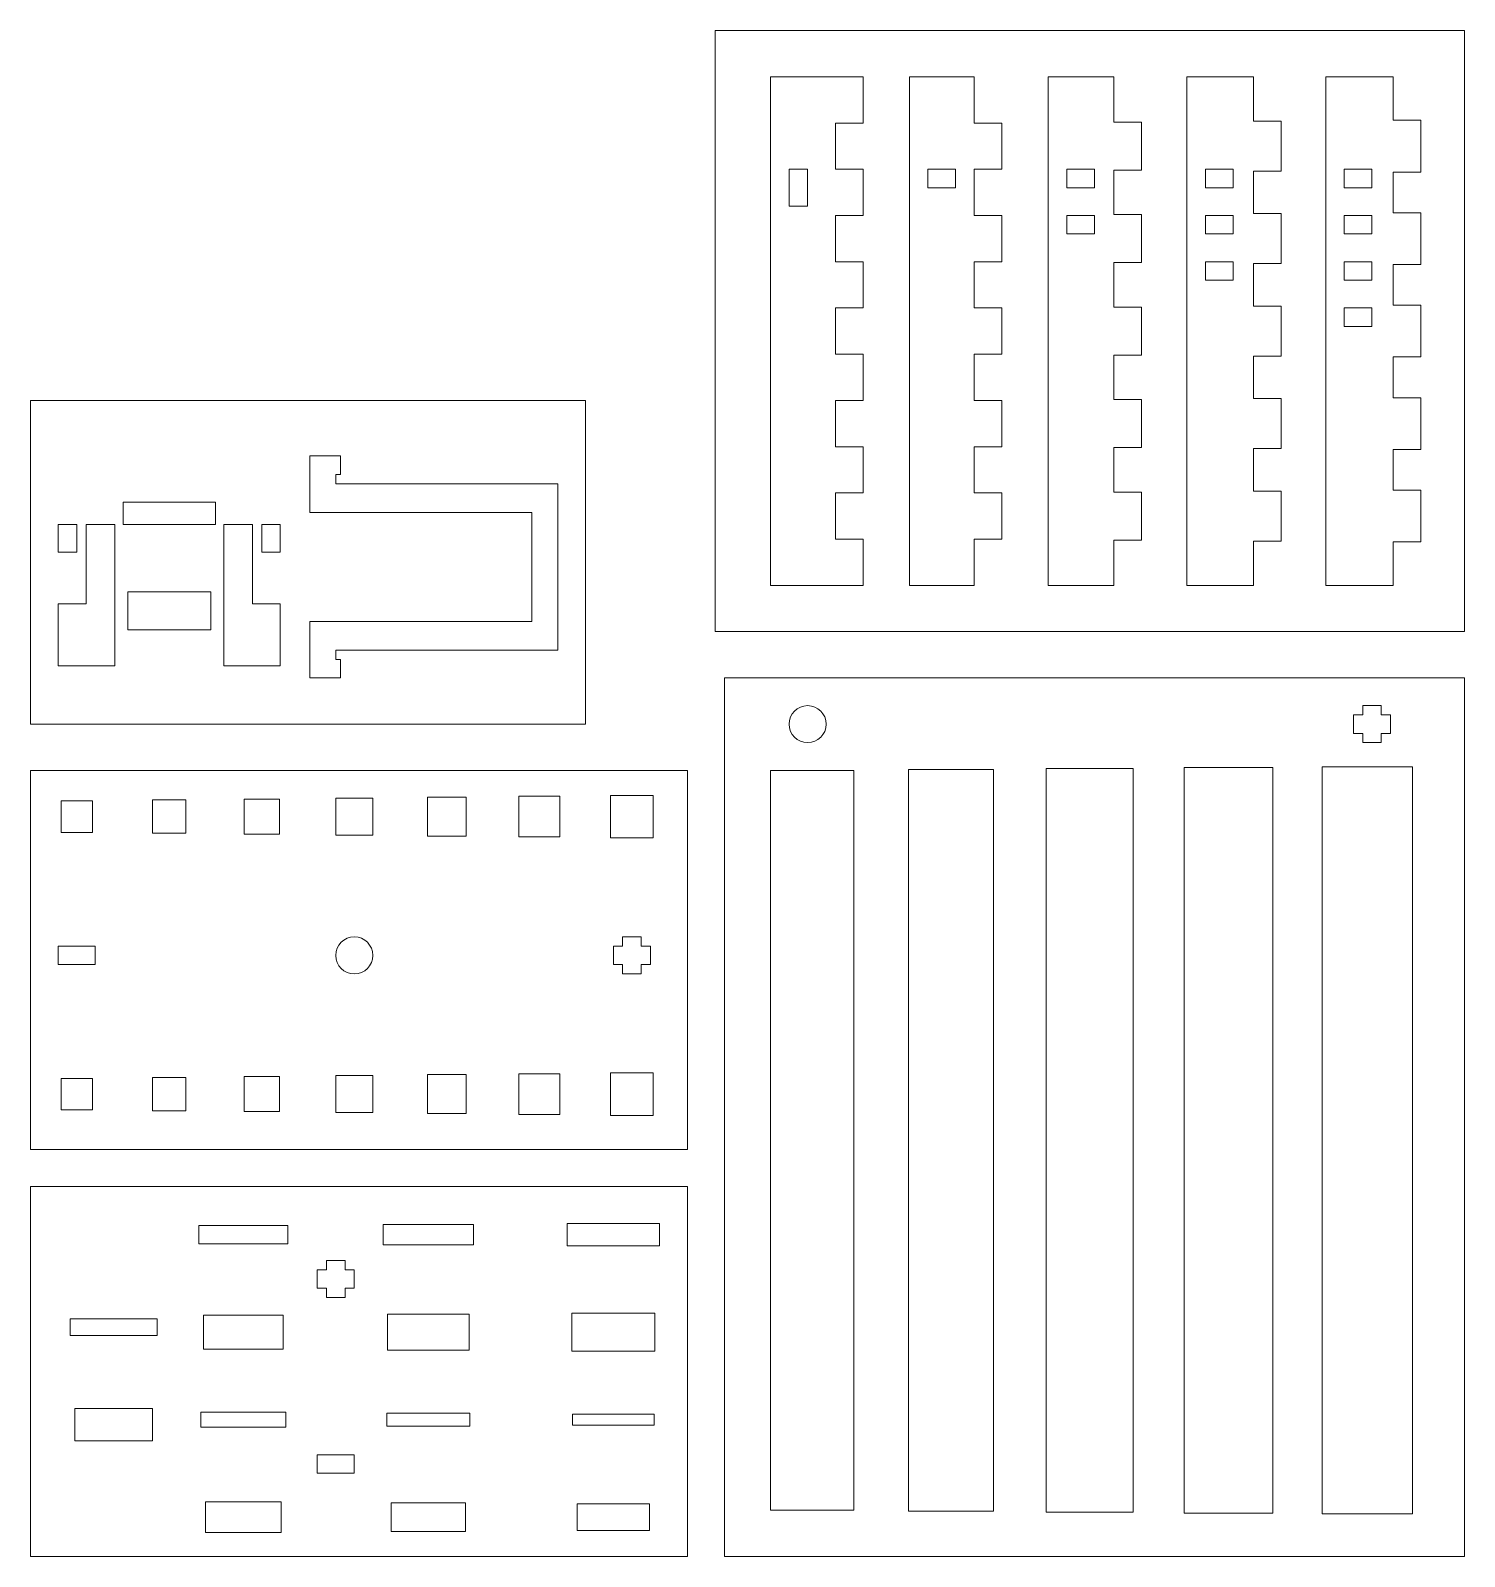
# Model space of a CAD drawing. Header units: millimetres. Extents: x 0 to 155, y 0 to 165.
import ezdxf

# ---------------------------------------------------------------- set-up
doc = ezdxf.new("R2010")
doc.units = ezdxf.units.MM
doc.layers.get('0').update_dxf_attribs({"linetype": 'CONTINUOUS', "lineweight": 0})

msp = doc.modelspace()

# ---------------------------------------------------------------- linework, layer by layer
for p, q in [((74, 100), (74, 165)), ((74, 165), (155, 165)), ((155, 165), (155, 100)), ((80, 105), (80, 160)), ((80, 160), (90, 160)), ((90, 160), (90, 155)), ((95, 160), (102, 160)), ((95, 105), (95, 160)), ((102, 160), (102, 155)), ((110, 160), (117, 160)), ((110, 105), (110, 160)), ((117, 160), (117.1, 160)), ((117.1, 160), (117.1, 155.1)), ((125, 160), (132, 160)), ((125, 105), (125, 160)), ((132, 160), (132.2, 160)), ((132.2, 160), (132.2, 155.2)), ((140, 160), (147, 160)), ((140, 105), (140, 160)), ((147, 160), (147.3, 160)), ((147.3, 160), (147.3, 155.3)), ((117.1, 155.1), (120.1, 155.1)), ((120.1, 155.1), (120.1, 149.9)), ((132.2, 155.2), (135.2, 155.2)), ((135.2, 155.2), (135.2, 149.8)), ((147.3, 155.3), (150.3, 155.3)), ((150.3, 155.3), (150.3, 149.7)), ((90, 155), (87, 155)), ((87, 155), (87, 150)), ((102, 155), (105, 155)), ((105, 155), (105, 150)), ((82, 146), (82, 150)), ((82, 150), (84, 150)), ((84, 150), (84, 146)), ((87, 150), (90, 150)), ((90, 150), (90, 145)), ((97, 148), (97, 150)), ((97, 150), (100, 150)), ((100, 150), (100, 148)), ((105, 150), (102, 150)), ((102, 150), (102, 145)), ((112, 148), (112, 150)), ((112, 150), (115, 150)), ((115, 150), (115, 148)), ((120.1, 149.9), (117.1, 149.9)), ((117.1, 149.9), (117.1, 145.1)), ((127, 148), (127, 150)), ((127, 150), (130, 150)), ((130, 150), (130, 148)), ((135.2, 149.8), (132.2, 149.8)), ((132.2, 149.8), (132.2, 145.2)), ((142, 148), (142, 150)), ((142, 150), (145, 150)), ((145, 150), (145, 148)), ((150.3, 149.7), (147.3, 149.7)), ((147.3, 149.7), (147.3, 145.3)), ((100, 148), (97, 148)), ((115, 148), (112, 148)), ((130, 148), (127, 148)), ((145, 148), (142, 148)), ((84, 146), (82, 146)), ((132.2, 145.2), (135.2, 145.2)), ((135.2, 145.2), (135.2, 139.8)), ((147.3, 145.3), (150.3, 145.3)), ((150.3, 145.3), (150.3, 139.7)), ((90, 145), (87, 145)), ((87, 145), (87, 140)), ((102, 145), (105, 145)), ((105, 145), (105, 140)), ((112, 143), (112, 145)), ((112, 145), (115, 145)), ((115, 145), (115, 143)), ((117.1, 145.1), (120.1, 145.1)), ((120.1, 145.1), (120.1, 139.9)), ((127, 143), (127, 145)), ((127, 145), (130, 145)), ((130, 145), (130, 143)), ((142, 143), (142, 145)), ((142, 145), (145, 145)), ((145, 145), (145, 143)), ((115, 143), (112, 143)), ((130, 143), (127, 143)), ((145, 143), (142, 143)), ((87, 140), (90, 140)), ((90, 140), (90, 135)), ((105, 140), (102, 140)), ((102, 140), (102, 135)), ((120.1, 139.9), (117.1, 139.9)), ((117.1, 139.9), (117.1, 135.1)), ((127, 138), (127, 140)), ((127, 140), (130, 140)), ((130, 140), (130, 138)), ((135.2, 139.8), (132.2, 139.8)), ((132.2, 139.8), (132.2, 135.2)), ((142, 138), (142, 140)), ((142, 140), (145, 140)), ((145, 140), (145, 138)), ((150.3, 139.7), (147.3, 139.7)), ((147.3, 139.7), (147.3, 135.3)), ((130, 138), (127, 138)), ((145, 138), (142, 138)), ((147.3, 135.3), (150.3, 135.3)), ((150.3, 135.3), (150.3, 129.7)), ((90, 135), (87, 135)), ((87, 135), (87, 130)), ((102, 135), (105, 135)), ((105, 135), (105, 130)), ((117.1, 135.1), (120.1, 135.1)), ((120.1, 135.1), (120.1, 129.9)), ((132.2, 135.2), (135.2, 135.2)), ((135.2, 135.2), (135.2, 129.8)), ((142, 133), (142, 135)), ((142, 135), (145, 135)), ((145, 135), (145, 133)), ((145, 133), (142, 133)), ((87, 130), (90, 130)), ((90, 130), (90, 125)), ((105, 130), (102, 130)), ((102, 130), (102, 125)), ((120.1, 129.9), (117.1, 129.9)), ((117.1, 129.9), (117.1, 125.1)), ((135.2, 129.8), (132.2, 129.8)), ((132.2, 129.8), (132.2, 125.2)), ((150.3, 129.7), (147.3, 129.7)), ((147.3, 129.7), (147.3, 125.3)), ((0, 125), (60, 125)), ((0, 90), (0, 125)), ((60, 125), (60, 90)), ((90, 125), (87, 125)), ((87, 125), (87, 120)), ((102, 125), (105, 125)), ((105, 125), (105, 120)), ((117.1, 125.1), (120.1, 125.1)), ((120.1, 125.1), (120.1, 119.9)), ((132.2, 125.2), (135.2, 125.2)), ((135.2, 125.2), (135.2, 119.8)), ((147.3, 125.3), (150.3, 125.3)), ((150.3, 125.3), (150.3, 119.7)), ((30.2, 116), (30.2, 119)), ((30.2, 119), (33, 119)), ((33, 119), (33.5, 119)), ((33.5, 119), (33.5, 117)), ((87, 120), (90, 120)), ((90, 120), (90, 115)), ((105, 120), (102, 120)), ((102, 120), (102, 115)), ((120.1, 119.9), (117.1, 119.9)), ((117.1, 119.9), (117.1, 115.1)), ((135.2, 119.8), (132.2, 119.8)), ((132.2, 119.8), (132.2, 115.2)), ((150.3, 119.7), (147.3, 119.7)), ((147.3, 119.7), (147.3, 115.3)), ((30.2, 112.9), (30.2, 116)), ((33.5, 117), (33, 117)), ((33, 117), (33, 116)), ((33, 116), (57, 116)), ((57, 98), (57, 116)), ((10, 114), (20, 114)), ((10, 111.6), (10, 114)), ((20, 114), (20, 111.6)), ((90, 115), (87, 115)), ((87, 115), (87, 110)), ((102, 115), (105, 115)), ((105, 115), (105, 110)), ((117.1, 115.1), (120.1, 115.1)), ((120.1, 115.1), (120.1, 109.9)), ((132.2, 115.2), (135.2, 115.2)), ((135.2, 115.2), (135.2, 109.8)), ((147.3, 115.3), (150.3, 115.3)), ((150.3, 115.3), (150.3, 109.7)), ((30.2, 112.9), (33, 112.9)), ((33, 112.9), (54.2, 112.9)), ((54.2, 101.1), (54.2, 112.9)), ((3, 111.6), (5, 111.6)), ((3, 111.6), (3, 108.6)), ((5, 108.6), (5, 111.6)), ((9.1, 111.6), (6, 111.6)), ((6, 103), (6, 111.6)), ((9.1, 111.6), (9.1, 100.2)), ((20, 111.6), (10, 111.6)), ((20.9, 111.6), (24, 111.6)), ((20.9, 111.6), (20.9, 100.2)), ((24, 103), (24, 111.6)), ((27, 111.6), (25, 111.6)), ((25, 111.6), (25, 108.6)), ((27, 108.6), (27, 111.6)), ((87, 110), (90, 110)), ((90, 110), (90, 105)), ((105, 110), (102, 110)), ((102, 110), (102, 105)), ((120.1, 109.9), (117.1, 109.9)), ((117.1, 109.9), (117.1, 105)), ((135.2, 109.8), (132.2, 109.8)), ((132.2, 109.8), (132.2, 105)), ((150.3, 109.7), (147.3, 109.7)), ((147.3, 109.7), (147.3, 105)), ((3, 108.6), (5, 108.6)), ((25, 108.6), (27, 108.6)), ((10.5, 104.3), (19.5, 104.3)), ((10.5, 100.2), (10.5, 104.3)), ((19.5, 104.3), (19.5, 100.2)), ((90, 105), (80, 105)), ((102, 105), (95, 105)), ((117, 105), (110, 105)), ((117.1, 105), (117, 105)), ((132, 105), (125, 105)), ((132.2, 105), (132, 105)), ((147, 105), (140, 105)), ((147.3, 105), (147, 105)), ((3, 100.2), (3, 103)), ((3, 103), (6, 103)), ((27, 103), (24, 103)), ((27, 100.2), (27, 103)), ((30.2, 101.1), (30.2, 98)), ((30.2, 101.1), (33, 101.1)), ((33, 101.1), (54.2, 101.1)), ((3, 96.3), (3, 100.2)), ((9.1, 96.3), (9.1, 100.2)), ((19.5, 100.2), (10.5, 100.2)), ((20.9, 96.3), (20.9, 100.2)), ((27, 96.3), (27, 100.2)), ((155, 100), (74, 100)), ((30.2, 98), (30.2, 95)), ((33, 98), (57, 98)), ((33, 97), (33, 98)), ((9.1, 96.3), (3, 96.3)), ((20.9, 96.3), (27, 96.3)), ((33.5, 97), (33, 97)), ((33.5, 95), (33.5, 97)), ((30.2, 95), (33, 95)), ((33, 95), (33.5, 95)), ((75, 95), (155, 95)), ((75, 0), (75, 95)), ((155, 95), (155, 0)), ((143, 91), (143, 89)), ((144, 91), (143, 91)), ((146, 92), (144, 92)), ((144, 92), (144, 91)), ((146, 91), (146, 92)), ((147, 91), (146, 91)), ((147, 89), (147, 91)), ((60, 90), (0, 90)), ((143, 89), (144, 89)), ((144, 89), (144, 88)), ((144, 88), (146, 88)), ((146, 88), (146, 89)), ((146, 89), (147, 89)), ((0, 85), (71, 85)), ((0, 44), (0, 85)), ((71, 85), (71, 44)), ((80, 85), (89, 85)), ((80, 5), (80, 85)), ((89, 85), (89, 5)), ((94.9, 85.1), (104.1, 85.1)), ((94.9, 4.9), (94.9, 85.1)), ((104.1, 85.1), (104.1, 4.9)), ((119.2, 85.2), (109.8, 85.2)), ((109.8, 85.2), (109.8, 4.8)), ((119.2, 4.8), (119.2, 85.2)), ((124.7, 85.3), (134.3, 85.3)), ((124.7, 4.7), (124.7, 85.3)), ((134.3, 85.3), (134.3, 4.7)), ((149.4, 85.4), (139.6, 85.4)), ((139.6, 85.4), (139.6, 4.6)), ((149.4, 4.6), (149.4, 85.4)), ((3.3, 81.7), (6.7, 81.7)), ((3.3, 78.3), (3.3, 81.7)), ((6.7, 81.7), (6.7, 78.3)), ((13.2, 81.8), (16.8, 81.8)), ((13.2, 78.2), (13.2, 81.8)), ((16.8, 81.8), (16.8, 78.2)), ((23.1, 81.9), (26.9, 81.9)), ((23.1, 78.1), (23.1, 81.9)), ((26.9, 81.9), (26.9, 78.1)), ((33, 82), (37, 82)), ((33, 78), (33, 82)), ((37, 82), (37, 78)), ((42.9, 82.1), (47.1, 82.1)), ((42.9, 77.9), (42.9, 82.1)), ((47.1, 82.1), (47.1, 77.9)), ((52.8, 82.2), (57.2, 82.2)), ((52.8, 77.8), (52.8, 82.2)), ((57.2, 82.2), (57.2, 77.8)), ((62.7, 82.3), (67.3, 82.3)), ((62.7, 77.7), (62.7, 82.3)), ((67.3, 82.3), (67.3, 77.7)), ((6.7, 78.3), (3.3, 78.3)), ((16.8, 78.2), (13.2, 78.2)), ((26.9, 78.1), (23.1, 78.1)), ((37, 78), (33, 78)), ((47.1, 77.9), (42.9, 77.9)), ((57.2, 77.8), (52.8, 77.8)), ((67.3, 77.7), (62.7, 77.7)), ((3, 64), (3, 66)), ((3, 66), (7, 66)), ((7, 66), (7, 64)), ((63, 66), (63, 64)), ((64, 66), (63, 66)), ((66, 67), (64, 67)), ((64, 67), (64, 66)), ((66, 66), (66, 67)), ((67, 66), (66, 66)), ((67, 64), (67, 66)), ((7, 64), (3, 64)), ((63, 64), (64, 64)), ((64, 64), (64, 63)), ((64, 63), (66, 63)), ((66, 63), (66, 64)), ((66, 64), (67, 64)), ((3.3, 51.7), (6.7, 51.7)), ((3.3, 48.3), (3.3, 51.7)), ((6.7, 51.7), (6.7, 48.3)), ((13.2, 51.8), (16.8, 51.8)), ((13.2, 48.2), (13.2, 51.8)), ((16.8, 51.8), (16.8, 48.2)), ((23.1, 51.9), (26.9, 51.9)), ((23.1, 48.1), (23.1, 51.9)), ((26.9, 51.9), (26.9, 48.1)), ((33, 52), (37, 52)), ((33, 48), (33, 52)), ((37, 52), (37, 48)), ((42.9, 52.1), (47.1, 52.1)), ((42.9, 47.9), (42.9, 52.1)), ((47.1, 52.1), (47.1, 47.9)), ((52.8, 52.2), (57.2, 52.2)), ((52.8, 47.8), (52.8, 52.2)), ((57.2, 52.2), (57.2, 47.8)), ((62.7, 52.3), (67.3, 52.3)), ((62.7, 47.7), (62.7, 52.3)), ((67.3, 52.3), (67.3, 47.7)), ((6.7, 48.3), (3.3, 48.3)), ((16.8, 48.2), (13.2, 48.2)), ((26.9, 48.1), (23.1, 48.1)), ((37, 48), (33, 48)), ((47.1, 47.9), (42.9, 47.9)), ((57.2, 47.8), (52.8, 47.8)), ((67.3, 47.7), (62.7, 47.7)), ((71, 44), (0, 44)), ((71, 40), (0, 40)), ((0, 40), (0, 0)), ((71, 0), (71, 40)), ((18.2, 35.8), (27.8, 35.8)), ((18.2, 33.8), (18.2, 35.8)), ((27.8, 35.8), (27.8, 33.8)), ((38.1, 35.9), (47.9, 35.9)), ((38.1, 33.7), (38.1, 35.9)), ((47.9, 35.9), (47.9, 33.7)), ((58, 36), (68, 36)), ((58, 33.6), (58, 36)), ((68, 36), (68, 33.6)), ((27.8, 33.8), (18.2, 33.8)), ((47.9, 33.7), (38.1, 33.7)), ((68, 33.6), (58, 33.6)), ((34, 32), (32, 32)), ((32, 32), (32, 31)), ((34, 31), (34, 32)), ((31, 31), (31, 29)), ((32, 31), (31, 31)), ((35, 31), (34, 31)), ((35, 29), (35, 31)), ((31, 29), (32, 29)), ((32, 29), (32, 28)), ((34, 28), (34, 29)), ((34, 29), (35, 29)), ((32, 28), (34, 28)), ((4.3, 25.7), (4.3, 23.9)), ((4.3, 25.7), (13.7, 25.7)), ((13.7, 25.7), (13.7, 23.9)), ((18.7, 26.1), (27.3, 26.1)), ((18.7, 22.4), (18.7, 26.1)), ((27.3, 26.1), (27.3, 22.4)), ((38.6, 26.2), (47.4, 26.2)), ((38.6, 22.3), (38.6, 26.2)), ((47.4, 26.2), (47.4, 22.3)), ((58.5, 26.3), (67.5, 26.3)), ((58.5, 22.2), (58.5, 26.3)), ((67.5, 26.3), (67.5, 22.2)), ((4.3, 23.9), (13.7, 23.9)), ((27.3, 22.4), (18.7, 22.4)), ((47.4, 22.3), (38.6, 22.3)), ((67.5, 22.2), (58.5, 22.2)), ((4.8, 12.5), (4.8, 16)), ((4.8, 16), (13.2, 16)), ((13.2, 16), (13.2, 12.5)), ((18.4, 15.6), (27.6, 15.6)), ((18.4, 14), (18.4, 15.6)), ((27.6, 15.6), (27.6, 14)), ((38.5, 15.5), (47.5, 15.5)), ((38.5, 14.1), (38.5, 15.5)), ((47.5, 15.5), (47.5, 14.1)), ((58.6, 15.4), (67.4, 15.4)), ((58.6, 14.2), (58.6, 15.4)), ((67.4, 15.4), (67.4, 14.2)), ((27.6, 14), (18.4, 14)), ((47.5, 14.1), (38.5, 14.1)), ((67.4, 14.2), (58.6, 14.2)), ((13.2, 12.5), (4.8, 12.5)), ((31, 9), (31, 11)), ((31, 11), (35, 11)), ((35, 11), (35, 9)), ((35, 9), (31, 9)), ((18.9, 5.9), (27.1, 5.9)), ((18.9, 2.6), (18.9, 5.9)), ((27.1, 5.9), (27.1, 2.6)), ((39, 5.8), (47, 5.8)), ((39, 2.7), (39, 5.8)), ((47, 5.8), (47, 2.7)), ((59.1, 5.7), (66.9, 5.7)), ((59.1, 2.8), (59.1, 5.7)), ((66.9, 5.7), (66.9, 2.8)), ((89, 5), (80, 5)), ((104.1, 4.9), (94.9, 4.9)), ((109.8, 4.8), (119.2, 4.8)), ((134.3, 4.7), (124.7, 4.7)), ((139.6, 4.6), (149.4, 4.6)), ((27.1, 2.6), (18.9, 2.6)), ((47, 2.7), (39, 2.7)), ((66.9, 2.8), (59.1, 2.8)), ((0, 0), (71, 0)), ((155, 0), (75, 0))]:
    msp.add_line(p, q)
for centre in [(84, 90), (35, 65)]:
    msp.add_circle(centre, 2)

doc.saveas('drawing.dxf')
